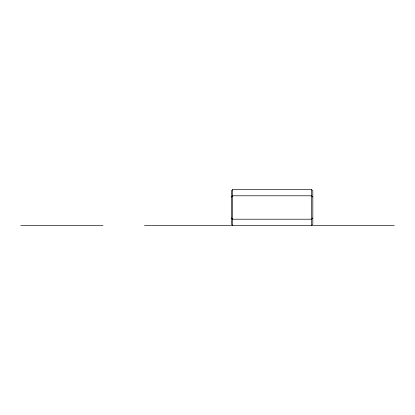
<?xml version="1.0" encoding="UTF-8"?>
<svg xmlns="http://www.w3.org/2000/svg" width="415" height="415" viewBox="0 0 415 415"><rect width="100%" height="100%" fill="white"/><g stroke="black" fill="none" stroke-linecap="round" stroke-linejoin="round"><path stroke-width="0.62" d="M232.602 189.686L231.378 190.905L231.378 224.095L232.602 225.314L232.602 189.686L311.592 189.686L312.817 190.905L312.817 224.095L311.592 225.314L311.592 189.686M231.378 197.016L232.602 195.792L311.592 195.792L312.817 197.016M312.817 217.984L311.592 219.208L232.602 219.208L231.378 217.984M20.75 225.314L102.998 225.314M144.493 225.314L394.25 225.314"/></g></svg>
